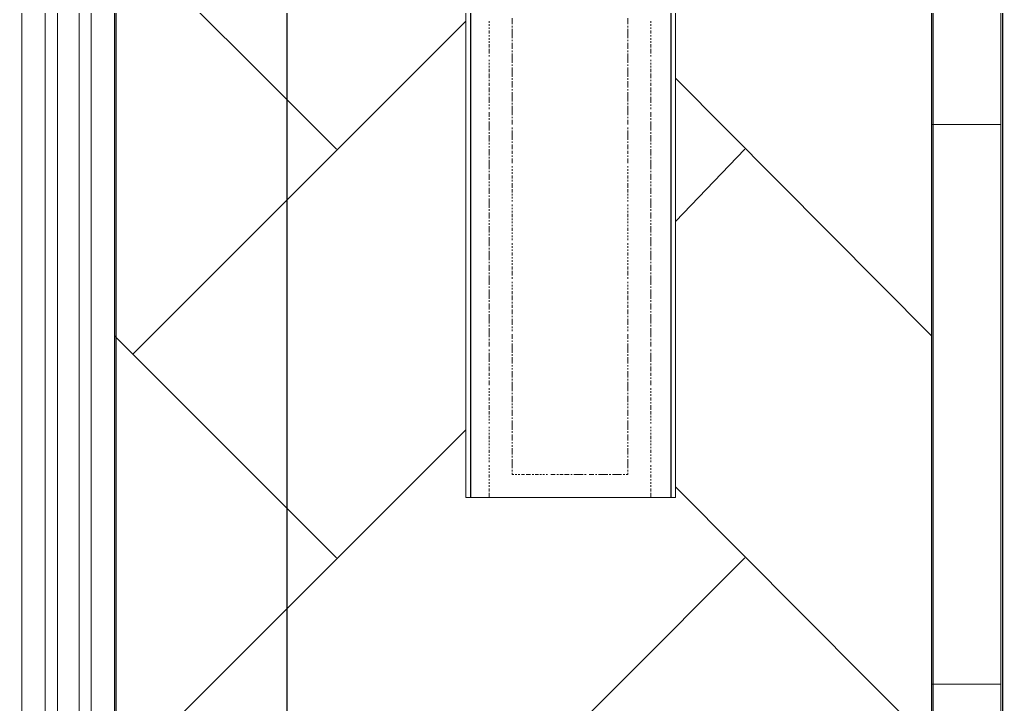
# Model space of a CAD drawing. Header units: millimetres. Extents: x 2928 to 3112, y 1220 to 1280.
# Drawn here: x 2983.33 to 2985.455, y 1259.167 to 1260.647 of the extents above; entities that cross this region are included whole.
import ezdxf

# ---------------------------------------------------------------- set-up
doc = ezdxf.new("R2010")
doc.units = ezdxf.units.MM

msp = doc.modelspace()

# ---------------------------------------------------------------- linework, layer by layer
at = {"color": 7, "linetype": 'Continuous', "lineweight": -2, "true_color": 0x000007}
for points in [[(2937.08126, 1265.3073), (2937.07792, 1267.474), (2938.98795, 1267.474), (2985.45528, 1267.474), (2985.45528, 1236.87356), (2938.98795, 1236.87356), (2937.08126, 1236.87356), (2937.08126, 1238.60692)], [(2937.23126, 1265.3073), (2937.23126, 1267.32399), (2938.98795, 1267.32399), (2985.30528, 1267.32399), (2985.30528, 1237.02356), (2938.98795, 1237.02356), (2937.22793, 1237.02356), (2937.22793, 1238.60692)]]:
    msp.add_lwpolyline(points, close=True, dxfattribs=at)
at = {"color": 252, "linetype": 'Continuous', "lineweight": 5, "true_color": 0x989898}
msp.add_lwpolyline([(2985.45195, 1267.474), (2985.45195, 1260.42056), (2985.30195, 1260.42056), (2985.30195, 1267.32399), (2979.40519, 1267.32399), (2979.40519, 1267.474)], close=True, dxfattribs=at)
at = {"color": 9, "linetype": 'Continuous', "lineweight": 5, "true_color": 0xbababa}
for points in [[(2938.98795, 1264.55062), (2983.53859, 1264.55062), (2983.53859, 1238.80025)], [(2983.33525, 1239.30359), (2983.33525, 1264.04728), (2983.33525, 1264.04728)], [(2983.38525, 1239.30359), (2983.38525, 1264.04728), (2983.38525, 1264.04728)], [(2983.41192, 1239.30359), (2983.41192, 1264.04728), (2983.41192, 1264.04728)], [(2983.45859, 1239.30359), (2983.45859, 1264.04728), (2983.45859, 1264.04728)], [(2983.48525, 1239.30359), (2983.48525, 1264.04728), (2983.48525, 1264.04728)], [(2983.53525, 1239.30359), (2983.53525, 1264.04728), (2983.53525, 1264.04728)], [(2984.01526, 1260.36723), (2983.53525, 1260.84723), (2983.53525, 1260.84723)], [(2983.57525, 1259.92389), (2984.29526, 1260.6439), (2984.29526, 1260.6439)], [(2985.30195, 1259.96389), (2984.7486, 1260.52056), (2984.7486, 1260.52056)], [(2984.7486, 1260.21056), (2984.89861, 1260.36723), (2984.89861, 1260.36723)], [(2984.01526, 1259.48388), (2983.53525, 1259.96389), (2983.53525, 1259.96389)], [(2983.57525, 1259.04054), (2984.29526, 1259.76055), (2984.29526, 1259.76055)], [(2985.30195, 1259.08054), (2984.7486, 1259.63722), (2984.7486, 1259.63722)], [(2983.57525, 1258.1572), (2984.89861, 1259.48388), (2984.89861, 1259.48388)]]:
    msp.add_lwpolyline(points, dxfattribs=at)
at = {"color": 7, "linetype": 'Continuous', "lineweight": -2, "true_color": 0x000007}
msp.add_lwpolyline([(2983.53859, 1264.04728), (2983.53859, 1239.30359), (2983.53859, 1239.30359)], dxfattribs=at)
at = {"color": 253, "linetype": 'Continuous', "lineweight": -2, "true_color": 0x9a9a9a}
for points in [[(2983.90859, 1239.40693), (2983.90859, 1263.94728), (2983.90859, 1263.94728)], [(2984.30526, 1261.62725), (2984.30526, 1259.61388), (2984.30526, 1259.61388)], [(2984.7386, 1261.62725), (2984.7386, 1259.61388), (2984.7386, 1259.61388)]]:
    msp.add_lwpolyline(points, dxfattribs=at)
at = {"color": 7, "linetype": 'Continuous', "lineweight": 9, "true_color": 0x000007}
msp.add_lwpolyline([(2984.7486, 1261.62725), (2984.7486, 1259.61388), (2984.29526, 1259.61388), (2984.29526, 1261.62725)], close=True, dxfattribs=at)
at = {"color": 252, "linetype": 'Continuous', "lineweight": 5, "true_color": 0x989898}
for points in [[(2984.34527, 1260.64056), (2984.34527, 1260.6439), (2984.34527, 1260.6439)], [(2984.34527, 1260.6339), (2984.34527, 1260.63723), (2984.34527, 1260.63723)], [(2984.39527, 1260.6439), (2984.39527, 1260.65056), (2984.39527, 1260.65056)], [(2984.39527, 1260.63723), (2984.39527, 1260.6439), (2984.39527, 1260.6439)], [(2984.39527, 1260.63056), (2984.39527, 1260.6339), (2984.39527, 1260.6339)], [(2984.64527, 1260.65056), (2984.64527, 1260.6439), (2984.64527, 1260.6439)], [(2984.64527, 1260.6439), (2984.64527, 1260.63723), (2984.64527, 1260.63723)], [(2984.64527, 1260.6339), (2984.64527, 1260.63056), (2984.64527, 1260.63056)], [(2984.69527, 1260.6439), (2984.69527, 1260.64056), (2984.69527, 1260.64056)], [(2984.69527, 1260.63723), (2984.69527, 1260.6339), (2984.69527, 1260.6339)], [(2984.34527, 1260.62723), (2984.34527, 1260.63056), (2984.34527, 1260.63056)], [(2984.34527, 1260.61723), (2984.34527, 1260.6239), (2984.34527, 1260.6239)], [(2984.34527, 1260.61056), (2984.34527, 1260.6139), (2984.34527, 1260.6139)], [(2984.39527, 1260.62056), (2984.39527, 1260.62723), (2984.39527, 1260.62723)], [(2984.39527, 1260.6139), (2984.39527, 1260.62056), (2984.39527, 1260.62056)], [(2984.39527, 1260.60723), (2984.39527, 1260.6139), (2984.39527, 1260.6139)], [(2984.64527, 1260.62723), (2984.64527, 1260.62056), (2984.64527, 1260.62056)], [(2984.64527, 1260.62056), (2984.64527, 1260.6139), (2984.64527, 1260.6139)], [(2984.64527, 1260.6139), (2984.64527, 1260.60723), (2984.64527, 1260.60723)], [(2984.69527, 1260.63056), (2984.69527, 1260.62723), (2984.69527, 1260.62723)], [(2984.69527, 1260.6239), (2984.69527, 1260.61723), (2984.69527, 1260.61723)], [(2984.69527, 1260.6139), (2984.69527, 1260.61056), (2984.69527, 1260.61056)], [(2984.34527, 1260.6039), (2984.34527, 1260.60723), (2984.34527, 1260.60723)], [(2984.34527, 1260.59723), (2984.34527, 1260.60056), (2984.34527, 1260.60056)], [(2984.34527, 1260.58723), (2984.34527, 1260.5939), (2984.34527, 1260.5939)], [(2984.39527, 1260.60056), (2984.39527, 1260.6039), (2984.39527, 1260.6039)], [(2984.39527, 1260.59056), (2984.39527, 1260.59723), (2984.39527, 1260.59723)], [(2984.39527, 1260.5839), (2984.39527, 1260.59056), (2984.39527, 1260.59056)], [(2984.64527, 1260.6039), (2984.64527, 1260.60056), (2984.64527, 1260.60056)], [(2984.64527, 1260.59723), (2984.64527, 1260.59056), (2984.64527, 1260.59056)], [(2984.64527, 1260.59056), (2984.64527, 1260.5839), (2984.64527, 1260.5839)], [(2984.69527, 1260.60723), (2984.69527, 1260.6039), (2984.69527, 1260.6039)], [(2984.69527, 1260.60056), (2984.69527, 1260.59723), (2984.69527, 1260.59723)], [(2984.69527, 1260.5939), (2984.69527, 1260.58723), (2984.69527, 1260.58723)], [(2984.34527, 1260.58056), (2984.34527, 1260.5839), (2984.34527, 1260.5839)], [(2984.34527, 1260.5739), (2984.34527, 1260.58056), (2984.34527, 1260.58056)], [(2984.34527, 1260.56723), (2984.34527, 1260.57056), (2984.34527, 1260.57056)], [(2984.39527, 1260.57723), (2984.39527, 1260.58056), (2984.39527, 1260.58056)], [(2984.39527, 1260.56723), (2984.39527, 1260.5739), (2984.39527, 1260.5739)], [(2984.64527, 1260.58056), (2984.64527, 1260.57723), (2984.64527, 1260.57723)], [(2984.64527, 1260.5739), (2984.64527, 1260.56723), (2984.64527, 1260.56723)], [(2984.69527, 1260.5839), (2984.69527, 1260.58056), (2984.69527, 1260.58056)], [(2984.69527, 1260.58056), (2984.69527, 1260.5739), (2984.69527, 1260.5739)], [(2984.69527, 1260.57056), (2984.69527, 1260.56723), (2984.69527, 1260.56723)], [(2984.34527, 1260.55723), (2984.34527, 1260.56056), (2984.34527, 1260.56056)], [(2984.34527, 1260.55056), (2984.34527, 1260.5539), (2984.34527, 1260.5539)], [(2984.34527, 1260.5439), (2984.34527, 1260.54723), (2984.34527, 1260.54723)], [(2984.39527, 1260.56056), (2984.39527, 1260.56723), (2984.39527, 1260.56723)], [(2984.39527, 1260.5539), (2984.39527, 1260.56056), (2984.39527, 1260.56056)], [(2984.39527, 1260.54723), (2984.39527, 1260.55056), (2984.39527, 1260.55056)], [(2984.64527, 1260.56723), (2984.64527, 1260.56056), (2984.64527, 1260.56056)], [(2984.64527, 1260.56056), (2984.64527, 1260.5539), (2984.64527, 1260.5539)], [(2984.64527, 1260.55056), (2984.64527, 1260.54723), (2984.64527, 1260.54723)], [(2984.69527, 1260.56056), (2984.69527, 1260.55723), (2984.69527, 1260.55723)], [(2984.69527, 1260.5539), (2984.69527, 1260.55056), (2984.69527, 1260.55056)], [(2984.69527, 1260.54723), (2984.69527, 1260.5439), (2984.69527, 1260.5439)], [(2984.34527, 1260.5339), (2984.34527, 1260.54056), (2984.34527, 1260.54056)], [(2984.34527, 1260.52723), (2984.34527, 1260.53056), (2984.34527, 1260.53056)], [(2984.34527, 1260.52056), (2984.34527, 1260.52723), (2984.34527, 1260.52723)], [(2984.39527, 1260.53723), (2984.39527, 1260.5439), (2984.39527, 1260.5439)], [(2984.39527, 1260.53056), (2984.39527, 1260.53723), (2984.39527, 1260.53723)], [(2984.39527, 1260.5239), (2984.39527, 1260.53056), (2984.39527, 1260.53056)], [(2984.64527, 1260.5439), (2984.64527, 1260.53723), (2984.64527, 1260.53723)], [(2984.64527, 1260.53723), (2984.64527, 1260.53056), (2984.64527, 1260.53056)], [(2984.64527, 1260.53056), (2984.64527, 1260.5239), (2984.64527, 1260.5239)], [(2984.69527, 1260.54056), (2984.69527, 1260.5339), (2984.69527, 1260.5339)], [(2984.69527, 1260.53056), (2984.69527, 1260.52723), (2984.69527, 1260.52723)], [(2984.69527, 1260.52723), (2984.69527, 1260.52056), (2984.69527, 1260.52056)], [(2984.34527, 1260.5139), (2984.34527, 1260.51723), (2984.34527, 1260.51723)], [(2984.34527, 1260.5039), (2984.34527, 1260.51056), (2984.34527, 1260.51056)], [(2984.39527, 1260.51723), (2984.39527, 1260.52056), (2984.39527, 1260.52056)], [(2984.39527, 1260.50723), (2984.39527, 1260.5139), (2984.39527, 1260.5139)], [(2984.39527, 1260.50056), (2984.39527, 1260.50723), (2984.39527, 1260.50723)], [(2984.64527, 1260.52056), (2984.64527, 1260.51723), (2984.64527, 1260.51723)], [(2984.64527, 1260.5139), (2984.64527, 1260.50723), (2984.64527, 1260.50723)], [(2984.64527, 1260.50723), (2984.64527, 1260.50056), (2984.64527, 1260.50056)], [(2984.69527, 1260.51723), (2984.69527, 1260.5139), (2984.69527, 1260.5139)], [(2984.69527, 1260.51056), (2984.69527, 1260.5039), (2984.69527, 1260.5039)], [(2984.34527, 1260.49723), (2984.34527, 1260.50056), (2984.34527, 1260.50056)], [(2984.34527, 1260.49056), (2984.34527, 1260.49723), (2984.34527, 1260.49723)], [(2984.34527, 1260.4839), (2984.34527, 1260.48723), (2984.34527, 1260.48723)], [(2984.39527, 1260.4939), (2984.39527, 1260.49723), (2984.39527, 1260.49723)], [(2984.39527, 1260.4839), (2984.39527, 1260.49056), (2984.39527, 1260.49056)], [(2984.39527, 1260.47723), (2984.39527, 1260.4839), (2984.39527, 1260.4839)], [(2984.64527, 1260.49723), (2984.64527, 1260.4939), (2984.64527, 1260.4939)], [(2984.64527, 1260.49056), (2984.64527, 1260.4839), (2984.64527, 1260.4839)], [(2984.64527, 1260.4839), (2984.64527, 1260.47723), (2984.64527, 1260.47723)], [(2984.69527, 1260.50056), (2984.69527, 1260.49723), (2984.69527, 1260.49723)], [(2984.69527, 1260.49723), (2984.69527, 1260.49056), (2984.69527, 1260.49056)], [(2984.69527, 1260.48723), (2984.69527, 1260.4839), (2984.69527, 1260.4839)], [(2984.34527, 1260.4739), (2984.34527, 1260.48056), (2984.34527, 1260.48056)], [(2984.34527, 1260.46723), (2984.34527, 1260.4739), (2984.34527, 1260.4739)], [(2984.34527, 1260.46056), (2984.34527, 1260.4639), (2984.34527, 1260.4639)], [(2984.39527, 1260.47056), (2984.39527, 1260.47723), (2984.39527, 1260.47723)], [(2984.39527, 1260.4639), (2984.39527, 1260.46723), (2984.39527, 1260.46723)], [(2984.64527, 1260.47723), (2984.64527, 1260.47056), (2984.64527, 1260.47056)], [(2984.64527, 1260.46723), (2984.64527, 1260.4639), (2984.64527, 1260.4639)], [(2984.69527, 1260.48056), (2984.69527, 1260.4739), (2984.69527, 1260.4739)], [(2984.69527, 1260.4739), (2984.69527, 1260.46723), (2984.69527, 1260.46723)], [(2984.69527, 1260.4639), (2984.69527, 1260.46056), (2984.69527, 1260.46056)], [(2984.34527, 1260.4539), (2984.34527, 1260.45723), (2984.34527, 1260.45723)], [(2984.34527, 1260.4439), (2984.34527, 1260.44723), (2984.34527, 1260.44723)], [(2984.34527, 1260.43723), (2984.34527, 1260.4439), (2984.34527, 1260.4439)], [(2984.39527, 1260.4539), (2984.39527, 1260.46056), (2984.39527, 1260.46056)], [(2984.39527, 1260.44723), (2984.39527, 1260.4539), (2984.39527, 1260.4539)], [(2984.39527, 1260.44056), (2984.39527, 1260.44723), (2984.39527, 1260.44723)], [(2984.64527, 1260.46056), (2984.64527, 1260.4539), (2984.64527, 1260.4539)], [(2984.64527, 1260.4539), (2984.64527, 1260.44723), (2984.64527, 1260.44723)], [(2984.64527, 1260.44723), (2984.64527, 1260.44056), (2984.64527, 1260.44056)], [(2984.69527, 1260.45723), (2984.69527, 1260.4539), (2984.69527, 1260.4539)], [(2984.69527, 1260.44723), (2984.69527, 1260.4439), (2984.69527, 1260.4439)], [(2984.69527, 1260.4439), (2984.69527, 1260.43723), (2984.69527, 1260.43723)], [(2984.34527, 1260.43056), (2984.34527, 1260.4339), (2984.34527, 1260.4339)], [(2984.34527, 1260.42056), (2984.34527, 1260.42723), (2984.34527, 1260.42723)], [(2984.34527, 1260.41389), (2984.34527, 1260.42056), (2984.34527, 1260.42056)], [(2984.39527, 1260.4339), (2984.39527, 1260.43723), (2984.39527, 1260.43723)], [(2984.39527, 1260.42389), (2984.39527, 1260.43056), (2984.39527, 1260.43056)], [(2984.39527, 1260.42056), (2984.39527, 1260.42389), (2984.39527, 1260.42389)], [(2984.64527, 1260.43723), (2984.64527, 1260.4339), (2984.64527, 1260.4339)], [(2984.64527, 1260.43056), (2984.64527, 1260.42389), (2984.64527, 1260.42389)], [(2984.64527, 1260.42389), (2984.64527, 1260.42056), (2984.64527, 1260.42056)], [(2984.69527, 1260.4339), (2984.69527, 1260.43056), (2984.69527, 1260.43056)], [(2984.69527, 1260.42723), (2984.69527, 1260.42056), (2984.69527, 1260.42056)], [(2984.69527, 1260.42056), (2984.69527, 1260.41389), (2984.69527, 1260.41389)], [(2985.30195, 1259.21054), (2985.30195, 1260.42056), (2985.30195, 1260.42056)], [(2985.45195, 1260.42056), (2985.45195, 1259.21054), (2985.45195, 1259.21054)], [(2984.34527, 1260.40723), (2984.34527, 1260.41389), (2984.34527, 1260.41389)], [(2984.34527, 1260.40056), (2984.34527, 1260.40389), (2984.34527, 1260.40389)], [(2984.39527, 1260.41056), (2984.39527, 1260.41389), (2984.39527, 1260.41389)], [(2984.39527, 1260.40056), (2984.39527, 1260.40723), (2984.39527, 1260.40723)], [(2984.39527, 1260.39389), (2984.39527, 1260.40056), (2984.39527, 1260.40056)], [(2984.64527, 1260.41389), (2984.64527, 1260.41056), (2984.64527, 1260.41056)], [(2984.64527, 1260.40723), (2984.64527, 1260.40056), (2984.64527, 1260.40056)], [(2984.64527, 1260.40056), (2984.64527, 1260.39389), (2984.64527, 1260.39389)], [(2984.69527, 1260.41389), (2984.69527, 1260.40723), (2984.69527, 1260.40723)], [(2984.69527, 1260.40389), (2984.69527, 1260.40056), (2984.69527, 1260.40056)], [(2984.34527, 1260.39056), (2984.34527, 1260.39723), (2984.34527, 1260.39723)], [(2984.34527, 1260.38389), (2984.34527, 1260.39056), (2984.34527, 1260.39056)], [(2984.34527, 1260.37723), (2984.34527, 1260.38056), (2984.34527, 1260.38056)], [(2984.39527, 1260.38723), (2984.39527, 1260.39389), (2984.39527, 1260.39389)], [(2984.39527, 1260.38056), (2984.39527, 1260.38389), (2984.39527, 1260.38389)], [(2984.39527, 1260.37056), (2984.39527, 1260.37723), (2984.39527, 1260.37723)], [(2984.64527, 1260.39389), (2984.64527, 1260.38723), (2984.64527, 1260.38723)], [(2984.64527, 1260.38389), (2984.64527, 1260.38056), (2984.64527, 1260.38056)], [(2984.64527, 1260.37723), (2984.64527, 1260.37056), (2984.64527, 1260.37056)], [(2984.69527, 1260.39723), (2984.69527, 1260.39056), (2984.69527, 1260.39056)], [(2984.69527, 1260.39056), (2984.69527, 1260.38389), (2984.69527, 1260.38389)], [(2984.69527, 1260.38056), (2984.69527, 1260.37723), (2984.69527, 1260.37723)], [(2984.34527, 1260.37056), (2984.34527, 1260.37389), (2984.34527, 1260.37389)], [(2984.34527, 1260.36056), (2984.34527, 1260.36723), (2984.34527, 1260.36723)], [(2984.34527, 1260.35389), (2984.34527, 1260.36056), (2984.34527, 1260.36056)], [(2984.39527, 1260.36723), (2984.39527, 1260.37056), (2984.39527, 1260.37056)], [(2984.39527, 1260.35723), (2984.39527, 1260.36389), (2984.39527, 1260.36389)], [(2984.64527, 1260.37056), (2984.64527, 1260.36723), (2984.64527, 1260.36723)], [(2984.64527, 1260.36389), (2984.64527, 1260.35723), (2984.64527, 1260.35723)], [(2984.69527, 1260.37389), (2984.69527, 1260.37056), (2984.69527, 1260.37056)], [(2984.69527, 1260.36723), (2984.69527, 1260.36056), (2984.69527, 1260.36056)], [(2984.69527, 1260.36056), (2984.69527, 1260.35389), (2984.69527, 1260.35389)], [(2984.34527, 1260.34723), (2984.34527, 1260.35056), (2984.34527, 1260.35056)], [(2984.34527, 1260.33723), (2984.34527, 1260.34389), (2984.34527, 1260.34389)], [(2984.34527, 1260.33056), (2984.34527, 1260.33723), (2984.34527, 1260.33723)], [(2984.39527, 1260.35056), (2984.39527, 1260.35389), (2984.39527, 1260.35389)], [(2984.39527, 1260.34056), (2984.39527, 1260.34723), (2984.39527, 1260.34723)], [(2984.39527, 1260.33723), (2984.39527, 1260.34056), (2984.39527, 1260.34056)], [(2984.64527, 1260.35389), (2984.64527, 1260.35056), (2984.64527, 1260.35056)], [(2984.64527, 1260.34723), (2984.64527, 1260.34056), (2984.64527, 1260.34056)], [(2984.64527, 1260.34056), (2984.64527, 1260.33723), (2984.64527, 1260.33723)], [(2984.69527, 1260.35056), (2984.69527, 1260.34723), (2984.69527, 1260.34723)], [(2984.69527, 1260.34389), (2984.69527, 1260.33723), (2984.69527, 1260.33723)], [(2984.69527, 1260.33723), (2984.69527, 1260.33056), (2984.69527, 1260.33056)], [(2984.34527, 1260.32389), (2984.34527, 1260.33056), (2984.34527, 1260.33056)], [(2984.34527, 1260.31723), (2984.34527, 1260.32056), (2984.34527, 1260.32056)], [(2984.34527, 1260.30723), (2984.34527, 1260.31389), (2984.34527, 1260.31389)], [(2984.39527, 1260.32723), (2984.39527, 1260.33056), (2984.39527, 1260.33056)], [(2984.39527, 1260.32056), (2984.39527, 1260.32389), (2984.39527, 1260.32389)], [(2984.39527, 1260.31389), (2984.39527, 1260.31723), (2984.39527, 1260.31723)], [(2984.64527, 1260.33056), (2984.64527, 1260.32723), (2984.64527, 1260.32723)], [(2984.64527, 1260.32389), (2984.64527, 1260.32056), (2984.64527, 1260.32056)], [(2984.64527, 1260.31723), (2984.64527, 1260.31389), (2984.64527, 1260.31389)], [(2984.69527, 1260.33056), (2984.69527, 1260.32389), (2984.69527, 1260.32389)], [(2984.69527, 1260.32056), (2984.69527, 1260.31723), (2984.69527, 1260.31723)], [(2984.69527, 1260.31389), (2984.69527, 1260.30723), (2984.69527, 1260.30723)], [(2984.34527, 1260.30056), (2984.34527, 1260.30723), (2984.34527, 1260.30723)], [(2984.34527, 1260.29389), (2984.34527, 1260.29723), (2984.34527, 1260.29723)], [(2984.39527, 1260.30389), (2984.39527, 1260.31056), (2984.39527, 1260.31056)], [(2984.39527, 1260.29723), (2984.39527, 1260.30056), (2984.39527, 1260.30056)], [(2984.39527, 1260.28723), (2984.39527, 1260.29389), (2984.39527, 1260.29389)], [(2984.64527, 1260.31056), (2984.64527, 1260.30389), (2984.64527, 1260.30389)], [(2984.64527, 1260.30056), (2984.64527, 1260.29723), (2984.64527, 1260.29723)], [(2984.64527, 1260.29389), (2984.64527, 1260.28723), (2984.64527, 1260.28723)], [(2984.69527, 1260.30723), (2984.69527, 1260.30056), (2984.69527, 1260.30056)], [(2984.69527, 1260.29723), (2984.69527, 1260.29389), (2984.69527, 1260.29389)], [(2984.34527, 1260.28723), (2984.34527, 1260.29056), (2984.34527, 1260.29056)], [(2984.34527, 1260.27723), (2984.34527, 1260.28389), (2984.34527, 1260.28389)], [(2984.34527, 1260.27056), (2984.34527, 1260.27723), (2984.34527, 1260.27723)], [(2984.39527, 1260.28389), (2984.39527, 1260.28723), (2984.39527, 1260.28723)], [(2984.39527, 1260.27389), (2984.39527, 1260.28056), (2984.39527, 1260.28056)], [(2984.39527, 1260.26723), (2984.39527, 1260.27056), (2984.39527, 1260.27056)], [(2984.64527, 1260.28723), (2984.64527, 1260.28389), (2984.64527, 1260.28389)], [(2984.64527, 1260.28056), (2984.64527, 1260.27389), (2984.64527, 1260.27389)], [(2984.64527, 1260.27056), (2984.64527, 1260.26723), (2984.64527, 1260.26723)], [(2984.69527, 1260.29056), (2984.69527, 1260.28723), (2984.69527, 1260.28723)], [(2984.69527, 1260.28389), (2984.69527, 1260.27723), (2984.69527, 1260.27723)], [(2984.69527, 1260.27723), (2984.69527, 1260.27056), (2984.69527, 1260.27056)], [(2984.34527, 1260.26389), (2984.34527, 1260.26723), (2984.34527, 1260.26723)], [(2984.34527, 1260.25389), (2984.34527, 1260.26056), (2984.34527, 1260.26056)], [(2984.34527, 1260.24723), (2984.34527, 1260.25389), (2984.34527, 1260.25389)], [(2984.39527, 1260.26056), (2984.39527, 1260.26389), (2984.39527, 1260.26389)], [(2984.39527, 1260.25389), (2984.39527, 1260.25723), (2984.39527, 1260.25723)], [(2984.64527, 1260.26389), (2984.64527, 1260.26056), (2984.64527, 1260.26056)], [(2984.64527, 1260.25723), (2984.64527, 1260.25389), (2984.64527, 1260.25389)], [(2984.69527, 1260.26723), (2984.69527, 1260.26389), (2984.69527, 1260.26389)], [(2984.69527, 1260.26056), (2984.69527, 1260.25389), (2984.69527, 1260.25389)], [(2984.69527, 1260.25389), (2984.69527, 1260.24723), (2984.69527, 1260.24723)], [(2984.34527, 1260.24056), (2984.34527, 1260.24723), (2984.34527, 1260.24723)], [(2984.34527, 1260.23389), (2984.34527, 1260.23723), (2984.34527, 1260.23723)], [(2984.34527, 1260.22389), (2984.34527, 1260.23056), (2984.34527, 1260.23056)], [(2984.39527, 1260.24389), (2984.39527, 1260.24723), (2984.39527, 1260.24723)], [(2984.39527, 1260.23723), (2984.39527, 1260.24056), (2984.39527, 1260.24056)], [(2984.39527, 1260.23056), (2984.39527, 1260.23389), (2984.39527, 1260.23389)], [(2984.64527, 1260.24723), (2984.64527, 1260.24389), (2984.64527, 1260.24389)], [(2984.64527, 1260.24056), (2984.64527, 1260.23723), (2984.64527, 1260.23723)], [(2984.64527, 1260.23389), (2984.64527, 1260.23056), (2984.64527, 1260.23056)], [(2984.69527, 1260.24723), (2984.69527, 1260.24056), (2984.69527, 1260.24056)], [(2984.69527, 1260.23723), (2984.69527, 1260.23389), (2984.69527, 1260.23389)], [(2984.69527, 1260.23056), (2984.69527, 1260.22389), (2984.69527, 1260.22389)], [(2984.34527, 1260.21723), (2984.34527, 1260.22389), (2984.34527, 1260.22389)], [(2984.34527, 1260.21056), (2984.34527, 1260.21389), (2984.34527, 1260.21389)], [(2984.34527, 1260.20389), (2984.34527, 1260.20723), (2984.34527, 1260.20723)], [(2984.39527, 1260.22056), (2984.39527, 1260.22723), (2984.39527, 1260.22723)], [(2984.39527, 1260.21389), (2984.39527, 1260.21723), (2984.39527, 1260.21723)], [(2984.39527, 1260.20723), (2984.39527, 1260.21056), (2984.39527, 1260.21056)], [(2984.64527, 1260.22723), (2984.64527, 1260.22056), (2984.64527, 1260.22056)], [(2984.64527, 1260.21723), (2984.64527, 1260.21389), (2984.64527, 1260.21389)], [(2984.64527, 1260.21056), (2984.64527, 1260.20723), (2984.64527, 1260.20723)], [(2984.69527, 1260.22389), (2984.69527, 1260.21723), (2984.69527, 1260.21723)], [(2984.69527, 1260.21389), (2984.69527, 1260.21056), (2984.69527, 1260.21056)], [(2984.69527, 1260.20723), (2984.69527, 1260.20389), (2984.69527, 1260.20389)], [(2984.34527, 1260.19389), (2984.34527, 1260.20056), (2984.34527, 1260.20056)], [(2984.34527, 1260.18722), (2984.34527, 1260.19389), (2984.34527, 1260.19389)], [(2984.39527, 1260.20056), (2984.39527, 1260.20389), (2984.39527, 1260.20389)], [(2984.39527, 1260.19056), (2984.39527, 1260.19723), (2984.39527, 1260.19723)], [(2984.39527, 1260.18389), (2984.39527, 1260.18722), (2984.39527, 1260.18722)], [(2984.64527, 1260.20389), (2984.64527, 1260.20056), (2984.64527, 1260.20056)], [(2984.64527, 1260.19723), (2984.64527, 1260.19056), (2984.64527, 1260.19056)], [(2984.64527, 1260.18722), (2984.64527, 1260.18389), (2984.64527, 1260.18389)], [(2984.69527, 1260.20056), (2984.69527, 1260.19389), (2984.69527, 1260.19389)], [(2984.69527, 1260.19389), (2984.69527, 1260.18722), (2984.69527, 1260.18722)], [(2984.34527, 1260.18056), (2984.34527, 1260.18389), (2984.34527, 1260.18389)], [(2984.34527, 1260.17056), (2984.34527, 1260.17722), (2984.34527, 1260.17722)], [(2984.34527, 1260.16389), (2984.34527, 1260.17056), (2984.34527, 1260.17056)], [(2984.39527, 1260.17722), (2984.39527, 1260.18056), (2984.39527, 1260.18056)], [(2984.39527, 1260.17056), (2984.39527, 1260.17389), (2984.39527, 1260.17389)], [(2984.64527, 1260.18056), (2984.64527, 1260.17722), (2984.64527, 1260.17722)], [(2984.64527, 1260.17389), (2984.64527, 1260.17056), (2984.64527, 1260.17056)], [(2984.69527, 1260.18389), (2984.69527, 1260.18056), (2984.69527, 1260.18056)], [(2984.69527, 1260.17722), (2984.69527, 1260.17056), (2984.69527, 1260.17056)], [(2984.69527, 1260.17056), (2984.69527, 1260.16389), (2984.69527, 1260.16389)], [(2984.34527, 1260.15722), (2984.34527, 1260.16389), (2984.34527, 1260.16389)], [(2984.34527, 1260.15056), (2984.34527, 1260.15389), (2984.34527, 1260.15389)], [(2984.34527, 1260.14056), (2984.34527, 1260.14722), (2984.34527, 1260.14722)], [(2984.39527, 1260.16056), (2984.39527, 1260.16389), (2984.39527, 1260.16389)], [(2984.39527, 1260.15389), (2984.39527, 1260.15722), (2984.39527, 1260.15722)], [(2984.39527, 1260.14722), (2984.39527, 1260.15056), (2984.39527, 1260.15056)], [(2984.39527, 1260.13722), (2984.39527, 1260.14389), (2984.39527, 1260.14389)], [(2984.64527, 1260.16389), (2984.64527, 1260.16056), (2984.64527, 1260.16056)], [(2984.64527, 1260.15722), (2984.64527, 1260.15389), (2984.64527, 1260.15389)], [(2984.64527, 1260.15056), (2984.64527, 1260.14722), (2984.64527, 1260.14722)], [(2984.64527, 1260.14389), (2984.64527, 1260.13722), (2984.64527, 1260.13722)], [(2984.69527, 1260.16389), (2984.69527, 1260.15722), (2984.69527, 1260.15722)], [(2984.69527, 1260.15389), (2984.69527, 1260.15056), (2984.69527, 1260.15056)], [(2984.69527, 1260.14722), (2984.69527, 1260.14056), (2984.69527, 1260.14056)], [(2984.34527, 1260.13389), (2984.34527, 1260.14056), (2984.34527, 1260.14056)], [(2984.34527, 1260.12722), (2984.34527, 1260.13389), (2984.34527, 1260.13389)], [(2984.34527, 1260.12056), (2984.34527, 1260.12389), (2984.34527, 1260.12389)], [(2984.39527, 1260.13056), (2984.39527, 1260.13389), (2984.39527, 1260.13389)], [(2984.39527, 1260.12389), (2984.39527, 1260.12722), (2984.39527, 1260.12722)], [(2984.64527, 1260.13389), (2984.64527, 1260.13056), (2984.64527, 1260.13056)], [(2984.64527, 1260.12722), (2984.64527, 1260.12389), (2984.64527, 1260.12389)], [(2984.69527, 1260.14056), (2984.69527, 1260.13389), (2984.69527, 1260.13389)], [(2984.69527, 1260.13389), (2984.69527, 1260.12722), (2984.69527, 1260.12722)], [(2984.69527, 1260.12389), (2984.69527, 1260.12056), (2984.69527, 1260.12056)], [(2984.34527, 1260.11056), (2984.34527, 1260.11722), (2984.34527, 1260.11722)], [(2984.34527, 1260.10389), (2984.34527, 1260.11056), (2984.34527, 1260.11056)], [(2984.34527, 1260.09722), (2984.34527, 1260.10056), (2984.34527, 1260.10056)], [(2984.39527, 1260.11722), (2984.39527, 1260.12056), (2984.39527, 1260.12056)], [(2984.39527, 1260.10722), (2984.39527, 1260.11389), (2984.39527, 1260.11389)], [(2984.39527, 1260.10056), (2984.39527, 1260.10389), (2984.39527, 1260.10389)], [(2984.39527, 1260.09389), (2984.39527, 1260.10056), (2984.39527, 1260.10056)], [(2984.64527, 1260.12056), (2984.64527, 1260.11722), (2984.64527, 1260.11722)], [(2984.64527, 1260.11389), (2984.64527, 1260.10722), (2984.64527, 1260.10722)], [(2984.64527, 1260.10389), (2984.64527, 1260.10056), (2984.64527, 1260.10056)], [(2984.64527, 1260.10056), (2984.64527, 1260.09389), (2984.64527, 1260.09389)], [(2984.69527, 1260.11722), (2984.69527, 1260.11056), (2984.69527, 1260.11056)], [(2984.69527, 1260.11056), (2984.69527, 1260.10389), (2984.69527, 1260.10389)], [(2984.69527, 1260.10056), (2984.69527, 1260.09722), (2984.69527, 1260.09722)], [(2984.34527, 1260.08722), (2984.34527, 1260.09389), (2984.34527, 1260.09389)], [(2984.34527, 1260.08056), (2984.34527, 1260.08722), (2984.34527, 1260.08722)], [(2984.34527, 1260.07389), (2984.34527, 1260.08056), (2984.34527, 1260.08056)], [(2984.39527, 1260.08722), (2984.39527, 1260.09056), (2984.39527, 1260.09056)], [(2984.39527, 1260.07722), (2984.39527, 1260.08056), (2984.39527, 1260.08056)], [(2984.64527, 1260.09056), (2984.64527, 1260.08722), (2984.64527, 1260.08722)], [(2984.64527, 1260.08056), (2984.64527, 1260.07722), (2984.64527, 1260.07722)], [(2984.69527, 1260.09389), (2984.69527, 1260.08722), (2984.69527, 1260.08722)], [(2984.69527, 1260.08722), (2984.69527, 1260.08056), (2984.69527, 1260.08056)], [(2984.69527, 1260.08056), (2984.69527, 1260.07389), (2984.69527, 1260.07389)], [(2984.34527, 1260.06722), (2984.34527, 1260.07056), (2984.34527, 1260.07056)], [(2984.34527, 1260.05722), (2984.34527, 1260.06389), (2984.34527, 1260.06389)], [(2984.39527, 1260.07056), (2984.39527, 1260.07389), (2984.39527, 1260.07389)], [(2984.39527, 1260.06389), (2984.39527, 1260.06722), (2984.39527, 1260.06722)], [(2984.39527, 1260.05389), (2984.39527, 1260.06056), (2984.39527, 1260.06056)], [(2984.64527, 1260.07389), (2984.64527, 1260.07056), (2984.64527, 1260.07056)], [(2984.64527, 1260.06722), (2984.64527, 1260.06389), (2984.64527, 1260.06389)], [(2984.64527, 1260.06056), (2984.64527, 1260.05389), (2984.64527, 1260.05389)], [(2984.69527, 1260.07056), (2984.69527, 1260.06722), (2984.69527, 1260.06722)], [(2984.69527, 1260.06389), (2984.69527, 1260.05722), (2984.69527, 1260.05722)], [(2984.34527, 1260.05056), (2984.34527, 1260.05722), (2984.34527, 1260.05722)], [(2984.34527, 1260.04389), (2984.34527, 1260.05056), (2984.34527, 1260.05056)], [(2984.34527, 1260.03722), (2984.34527, 1260.04056), (2984.34527, 1260.04056)], [(2984.39527, 1260.04722), (2984.39527, 1260.05056), (2984.39527, 1260.05056)], [(2984.39527, 1260.04056), (2984.39527, 1260.04722), (2984.39527, 1260.04722)], [(2984.39527, 1260.03389), (2984.39527, 1260.03722), (2984.39527, 1260.03722)], [(2984.64527, 1260.05056), (2984.64527, 1260.04722), (2984.64527, 1260.04722)], [(2984.64527, 1260.04722), (2984.64527, 1260.04056), (2984.64527, 1260.04056)], [(2984.64527, 1260.03722), (2984.64527, 1260.03389), (2984.64527, 1260.03389)], [(2984.69527, 1260.05722), (2984.69527, 1260.05056), (2984.69527, 1260.05056)], [(2984.69527, 1260.05056), (2984.69527, 1260.04389), (2984.69527, 1260.04389)], [(2984.69527, 1260.04056), (2984.69527, 1260.03722), (2984.69527, 1260.03722)], [(2984.34527, 1260.02722), (2984.34527, 1260.03389), (2984.34527, 1260.03389)], [(2984.34527, 1260.02056), (2984.34527, 1260.02722), (2984.34527, 1260.02722)], [(2984.34527, 1260.01389), (2984.34527, 1260.01722), (2984.34527, 1260.01722)], [(2984.39527, 1260.02389), (2984.39527, 1260.03056), (2984.39527, 1260.03056)], [(2984.39527, 1260.01722), (2984.39527, 1260.02056), (2984.39527, 1260.02056)], [(2984.39527, 1260.01056), (2984.39527, 1260.01722), (2984.39527, 1260.01722)], [(2984.64527, 1260.03056), (2984.64527, 1260.02389), (2984.64527, 1260.02389)], [(2984.64527, 1260.02056), (2984.64527, 1260.01722), (2984.64527, 1260.01722)], [(2984.64527, 1260.01722), (2984.64527, 1260.01056), (2984.64527, 1260.01056)], [(2984.69527, 1260.03389), (2984.69527, 1260.02722), (2984.69527, 1260.02722)], [(2984.69527, 1260.02722), (2984.69527, 1260.02056), (2984.69527, 1260.02056)], [(2984.69527, 1260.01722), (2984.69527, 1260.01389), (2984.69527, 1260.01389)], [(2984.34527, 1260.00389), (2984.34527, 1260.01056), (2984.34527, 1260.01056)], [(2984.34527, 1259.99722), (2984.34527, 1260.00389), (2984.34527, 1260.00389)], [(2984.34527, 1259.99056), (2984.34527, 1259.99722), (2984.34527, 1259.99722)], [(2984.39527, 1260.00389), (2984.39527, 1260.00722), (2984.39527, 1260.00722)], [(2984.39527, 1259.99389), (2984.39527, 1260.00056), (2984.39527, 1260.00056)], [(2984.64527, 1260.00722), (2984.64527, 1260.00389), (2984.64527, 1260.00389)], [(2984.64527, 1260.00056), (2984.64527, 1259.99389), (2984.64527, 1259.99389)], [(2984.69527, 1260.01056), (2984.69527, 1260.00389), (2984.69527, 1260.00389)], [(2984.69527, 1260.00389), (2984.69527, 1259.99722), (2984.69527, 1259.99722)], [(2984.69527, 1259.99722), (2984.69527, 1259.99056), (2984.69527, 1259.99056)], [(2984.34527, 1259.98389), (2984.34527, 1259.98722), (2984.34527, 1259.98722)], [(2984.34527, 1259.97389), (2984.34527, 1259.98056), (2984.34527, 1259.98056)], [(2984.34527, 1259.96722), (2984.34527, 1259.97389), (2984.34527, 1259.97389)], [(2984.39527, 1259.98722), (2984.39527, 1259.99389), (2984.39527, 1259.99389)], [(2984.39527, 1259.98056), (2984.39527, 1259.98389), (2984.39527, 1259.98389)], [(2984.39527, 1259.97389), (2984.39527, 1259.97722), (2984.39527, 1259.97722)], [(2984.64527, 1259.99389), (2984.64527, 1259.98722), (2984.64527, 1259.98722)], [(2984.64527, 1259.98389), (2984.64527, 1259.98056), (2984.64527, 1259.98056)], [(2984.64527, 1259.97722), (2984.64527, 1259.97389), (2984.64527, 1259.97389)], [(2984.69527, 1259.98722), (2984.69527, 1259.98389), (2984.69527, 1259.98389)], [(2984.69527, 1259.98056), (2984.69527, 1259.97389), (2984.69527, 1259.97389)], [(2984.69527, 1259.97389), (2984.69527, 1259.96722), (2984.69527, 1259.96722)], [(2984.34527, 1259.96055), (2984.34527, 1259.96722), (2984.34527, 1259.96722)], [(2984.34527, 1259.95389), (2984.34527, 1259.95722), (2984.34527, 1259.95722)], [(2984.39527, 1259.96389), (2984.39527, 1259.96722), (2984.39527, 1259.96722)], [(2984.39527, 1259.95722), (2984.39527, 1259.96389), (2984.39527, 1259.96389)], [(2984.39527, 1259.95055), (2984.39527, 1259.95389), (2984.39527, 1259.95389)], [(2984.64527, 1259.96722), (2984.64527, 1259.96389), (2984.64527, 1259.96389)], [(2984.64527, 1259.96389), (2984.64527, 1259.95722), (2984.64527, 1259.95722)], [(2984.64527, 1259.95389), (2984.64527, 1259.95055), (2984.64527, 1259.95055)], [(2984.69527, 1259.96722), (2984.69527, 1259.96055), (2984.69527, 1259.96055)], [(2984.69527, 1259.95722), (2984.69527, 1259.95389), (2984.69527, 1259.95389)], [(2984.34527, 1259.94389), (2984.34527, 1259.95055), (2984.34527, 1259.95055)], [(2984.34527, 1259.94055), (2984.34527, 1259.94389), (2984.34527, 1259.94389)], [(2984.34527, 1259.93055), (2984.34527, 1259.93389), (2984.34527, 1259.93389)], [(2984.39527, 1259.94055), (2984.39527, 1259.94722), (2984.39527, 1259.94722)], [(2984.39527, 1259.93389), (2984.39527, 1259.94055), (2984.39527, 1259.94055)], [(2984.39527, 1259.92722), (2984.39527, 1259.93389), (2984.39527, 1259.93389)], [(2984.64527, 1259.94722), (2984.64527, 1259.94055), (2984.64527, 1259.94055)], [(2984.64527, 1259.94055), (2984.64527, 1259.93389), (2984.64527, 1259.93389)], [(2984.64527, 1259.93389), (2984.64527, 1259.92722), (2984.64527, 1259.92722)], [(2984.69527, 1259.95055), (2984.69527, 1259.94389), (2984.69527, 1259.94389)], [(2984.69527, 1259.94389), (2984.69527, 1259.94055), (2984.69527, 1259.94055)], [(2984.69527, 1259.93389), (2984.69527, 1259.93055), (2984.69527, 1259.93055)], [(2984.34527, 1259.92055), (2984.34527, 1259.92722), (2984.34527, 1259.92722)], [(2984.34527, 1259.91389), (2984.34527, 1259.92055), (2984.34527, 1259.92055)], [(2984.34527, 1259.90722), (2984.34527, 1259.91389), (2984.34527, 1259.91389)], [(2984.39527, 1259.92055), (2984.39527, 1259.92389), (2984.39527, 1259.92389)], [(2984.39527, 1259.91055), (2984.39527, 1259.91722), (2984.39527, 1259.91722)], [(2984.39527, 1259.90389), (2984.39527, 1259.91055), (2984.39527, 1259.91055)], [(2984.64527, 1259.92389), (2984.64527, 1259.92055), (2984.64527, 1259.92055)], [(2984.64527, 1259.91722), (2984.64527, 1259.91055), (2984.64527, 1259.91055)], [(2984.64527, 1259.91055), (2984.64527, 1259.90389), (2984.64527, 1259.90389)], [(2984.69527, 1259.92722), (2984.69527, 1259.92055), (2984.69527, 1259.92055)], [(2984.69527, 1259.92055), (2984.69527, 1259.91389), (2984.69527, 1259.91389)], [(2984.69527, 1259.91389), (2984.69527, 1259.90722), (2984.69527, 1259.90722)], [(2984.34527, 1259.90055), (2984.34527, 1259.90389), (2984.34527, 1259.90389)], [(2984.34527, 1259.89055), (2984.34527, 1259.89722), (2984.34527, 1259.89722)], [(2984.34527, 1259.88722), (2984.34527, 1259.89055), (2984.34527, 1259.89055)], [(2984.39527, 1259.89722), (2984.39527, 1259.90055), (2984.39527, 1259.90055)], [(2984.39527, 1259.89055), (2984.39527, 1259.89389), (2984.39527, 1259.89389)], [(2984.64527, 1259.90055), (2984.64527, 1259.89722), (2984.64527, 1259.89722)], [(2984.64527, 1259.89389), (2984.64527, 1259.89055), (2984.64527, 1259.89055)], [(2984.69527, 1259.90389), (2984.69527, 1259.90055), (2984.69527, 1259.90055)], [(2984.69527, 1259.89722), (2984.69527, 1259.89055), (2984.69527, 1259.89055)], [(2984.69527, 1259.89055), (2984.69527, 1259.88722), (2984.69527, 1259.88722)], [(2984.34527, 1259.87722), (2984.34527, 1259.88389), (2984.34527, 1259.88389)], [(2984.34527, 1259.87055), (2984.34527, 1259.87389), (2984.34527, 1259.87389)], [(2984.34527, 1259.86055), (2984.34527, 1259.86722), (2984.34527, 1259.86722)], [(2984.39527, 1259.88055), (2984.39527, 1259.88722), (2984.39527, 1259.88722)], [(2984.39527, 1259.87389), (2984.39527, 1259.88055), (2984.39527, 1259.88055)], [(2984.39527, 1259.86722), (2984.39527, 1259.87055), (2984.39527, 1259.87055)], [(2984.64527, 1259.88722), (2984.64527, 1259.88055), (2984.64527, 1259.88055)], [(2984.64527, 1259.88055), (2984.64527, 1259.87389), (2984.64527, 1259.87389)], [(2984.64527, 1259.87055), (2984.64527, 1259.86722), (2984.64527, 1259.86722)], [(2984.69527, 1259.88389), (2984.69527, 1259.87722), (2984.69527, 1259.87722)], [(2984.69527, 1259.87389), (2984.69527, 1259.87055), (2984.69527, 1259.87055)], [(2984.69527, 1259.86722), (2984.69527, 1259.86055), (2984.69527, 1259.86055)], [(2984.34527, 1259.85722), (2984.34527, 1259.86055), (2984.34527, 1259.86055)], [(2984.34527, 1259.84722), (2984.34527, 1259.85055), (2984.34527, 1259.85055)], [(2984.39527, 1259.85722), (2984.39527, 1259.86389), (2984.39527, 1259.86389)], [(2984.39527, 1259.85055), (2984.39527, 1259.85722), (2984.39527, 1259.85722)], [(2984.39527, 1259.84389), (2984.39527, 1259.85055), (2984.39527, 1259.85055)], [(2984.64527, 1259.86389), (2984.64527, 1259.85722), (2984.64527, 1259.85722)], [(2984.64527, 1259.85722), (2984.64527, 1259.85055), (2984.64527, 1259.85055)], [(2984.64527, 1259.85055), (2984.64527, 1259.84389), (2984.64527, 1259.84389)], [(2984.69527, 1259.86055), (2984.69527, 1259.85722), (2984.69527, 1259.85722)], [(2984.69527, 1259.85055), (2984.69527, 1259.84722), (2984.69527, 1259.84722)], [(2984.34527, 1259.84055), (2984.34527, 1259.84389), (2984.34527, 1259.84389)], [(2984.34527, 1259.83389), (2984.34527, 1259.83722), (2984.34527, 1259.83722)], [(2984.34527, 1259.82389), (2984.34527, 1259.83055), (2984.34527, 1259.83055)], [(2984.39527, 1259.83722), (2984.39527, 1259.84055), (2984.39527, 1259.84055)], [(2984.39527, 1259.82722), (2984.39527, 1259.83389), (2984.39527, 1259.83389)], [(2984.39527, 1259.82055), (2984.39527, 1259.82722), (2984.39527, 1259.82722)], [(2984.64527, 1259.84055), (2984.64527, 1259.83722), (2984.64527, 1259.83722)], [(2984.64527, 1259.83389), (2984.64527, 1259.82722), (2984.64527, 1259.82722)], [(2984.64527, 1259.82722), (2984.64527, 1259.82055), (2984.64527, 1259.82055)], [(2984.69527, 1259.84389), (2984.69527, 1259.84055), (2984.69527, 1259.84055)], [(2984.69527, 1259.83722), (2984.69527, 1259.83389), (2984.69527, 1259.83389)], [(2984.69527, 1259.83055), (2984.69527, 1259.82389), (2984.69527, 1259.82389)], [(2984.34527, 1259.81722), (2984.34527, 1259.82055), (2984.34527, 1259.82055)], [(2984.34527, 1259.80722), (2984.34527, 1259.81389), (2984.34527, 1259.81389)], [(2984.34527, 1259.80389), (2984.34527, 1259.80722), (2984.34527, 1259.80722)], [(2984.39527, 1259.81389), (2984.39527, 1259.81722), (2984.39527, 1259.81722)], [(2984.39527, 1259.80722), (2984.39527, 1259.81055), (2984.39527, 1259.81055)], [(2984.39527, 1259.79722), (2984.39527, 1259.80389), (2984.39527, 1259.80389)], [(2984.64527, 1259.81722), (2984.64527, 1259.81389), (2984.64527, 1259.81389)], [(2984.64527, 1259.81055), (2984.64527, 1259.80722), (2984.64527, 1259.80722)], [(2984.64527, 1259.80389), (2984.64527, 1259.79722), (2984.64527, 1259.79722)], [(2984.69527, 1259.82055), (2984.69527, 1259.81722), (2984.69527, 1259.81722)], [(2984.69527, 1259.81389), (2984.69527, 1259.80722), (2984.69527, 1259.80722)], [(2984.69527, 1259.80722), (2984.69527, 1259.80389), (2984.69527, 1259.80389)], [(2984.34527, 1259.79389), (2984.34527, 1259.80055), (2984.34527, 1259.80055)], [(2984.34527, 1259.78722), (2984.34527, 1259.79055), (2984.34527, 1259.79055)], [(2984.34527, 1259.78055), (2984.34527, 1259.78389), (2984.34527, 1259.78389)], [(2984.39527, 1259.79055), (2984.39527, 1259.79722), (2984.39527, 1259.79722)], [(2984.39527, 1259.78389), (2984.39527, 1259.78722), (2984.39527, 1259.78722)], [(2984.64527, 1259.79722), (2984.64527, 1259.79055), (2984.64527, 1259.79055)], [(2984.64527, 1259.78722), (2984.64527, 1259.78389), (2984.64527, 1259.78389)], [(2984.69527, 1259.80055), (2984.69527, 1259.79389), (2984.69527, 1259.79389)], [(2984.69527, 1259.79055), (2984.69527, 1259.78722), (2984.69527, 1259.78722)], [(2984.69527, 1259.78389), (2984.69527, 1259.78055), (2984.69527, 1259.78055)], [(2984.34527, 1259.77389), (2984.34527, 1259.77722), (2984.34527, 1259.77722)], [(2984.34527, 1259.76389), (2984.34527, 1259.76722), (2984.34527, 1259.76722)], [(2984.34527, 1259.75722), (2984.34527, 1259.76055), (2984.34527, 1259.76055)], [(2984.39527, 1259.77389), (2984.39527, 1259.78055), (2984.39527, 1259.78055)], [(2984.39527, 1259.76722), (2984.39527, 1259.77389), (2984.39527, 1259.77389)], [(2984.39527, 1259.76055), (2984.39527, 1259.76722), (2984.39527, 1259.76722)], [(2984.64527, 1259.78055), (2984.64527, 1259.77389), (2984.64527, 1259.77389)], [(2984.64527, 1259.77389), (2984.64527, 1259.76722), (2984.64527, 1259.76722)], [(2984.64527, 1259.76722), (2984.64527, 1259.76055), (2984.64527, 1259.76055)], [(2984.69527, 1259.77722), (2984.69527, 1259.77389), (2984.69527, 1259.77389)], [(2984.69527, 1259.76722), (2984.69527, 1259.76389), (2984.69527, 1259.76389)], [(2984.69527, 1259.76055), (2984.69527, 1259.75722), (2984.69527, 1259.75722)], [(2984.34527, 1259.75055), (2984.34527, 1259.75389), (2984.34527, 1259.75389)], [(2984.34527, 1259.74055), (2984.34527, 1259.74722), (2984.34527, 1259.74722)], [(2984.39527, 1259.75389), (2984.39527, 1259.75722), (2984.39527, 1259.75722)], [(2984.39527, 1259.74389), (2984.39527, 1259.75055), (2984.39527, 1259.75055)], [(2984.39527, 1259.73722), (2984.39527, 1259.74389), (2984.39527, 1259.74389)], [(2984.64527, 1259.75722), (2984.64527, 1259.75389), (2984.64527, 1259.75389)], [(2984.64527, 1259.75055), (2984.64527, 1259.74389), (2984.64527, 1259.74389)], [(2984.64527, 1259.74389), (2984.64527, 1259.73722), (2984.64527, 1259.73722)], [(2984.69527, 1259.75389), (2984.69527, 1259.75055), (2984.69527, 1259.75055)], [(2984.69527, 1259.74722), (2984.69527, 1259.74055), (2984.69527, 1259.74055)], [(2984.34527, 1259.73389), (2984.34527, 1259.73722), (2984.34527, 1259.73722)], [(2984.34527, 1259.72722), (2984.34527, 1259.73055), (2984.34527, 1259.73055)], [(2984.34527, 1259.72055), (2984.34527, 1259.72388), (2984.34527, 1259.72388)], [(2984.39527, 1259.73055), (2984.39527, 1259.73389), (2984.39527, 1259.73389)], [(2984.39527, 1259.72388), (2984.39527, 1259.72722), (2984.39527, 1259.72722)], [(2984.39527, 1259.71388), (2984.39527, 1259.72055), (2984.39527, 1259.72055)], [(2984.64527, 1259.73389), (2984.64527, 1259.73055), (2984.64527, 1259.73055)], [(2984.64527, 1259.72722), (2984.64527, 1259.72388), (2984.64527, 1259.72388)], [(2984.64527, 1259.72055), (2984.64527, 1259.71388), (2984.64527, 1259.71388)], [(2984.69527, 1259.73722), (2984.69527, 1259.73389), (2984.69527, 1259.73389)], [(2984.69527, 1259.73055), (2984.69527, 1259.72722), (2984.69527, 1259.72722)], [(2984.69527, 1259.72388), (2984.69527, 1259.72055), (2984.69527, 1259.72055)], [(2984.34527, 1259.71055), (2984.34527, 1259.71722), (2984.34527, 1259.71722)], [(2984.34527, 1259.70388), (2984.34527, 1259.70722), (2984.34527, 1259.70722)], [(2984.34527, 1259.69722), (2984.34527, 1259.70055), (2984.34527, 1259.70055)], [(2984.39527, 1259.70722), (2984.39527, 1259.71388), (2984.39527, 1259.71388)], [(2984.39527, 1259.70055), (2984.39527, 1259.70388), (2984.39527, 1259.70388)], [(2984.39527, 1259.69055), (2984.39527, 1259.69722), (2984.39527, 1259.69722)], [(2984.64527, 1259.71388), (2984.64527, 1259.70722), (2984.64527, 1259.70722)], [(2984.64527, 1259.70388), (2984.64527, 1259.70055), (2984.64527, 1259.70055)], [(2984.64527, 1259.69722), (2984.64527, 1259.69055), (2984.64527, 1259.69055)], [(2984.69527, 1259.71722), (2984.69527, 1259.71055), (2984.69527, 1259.71055)], [(2984.69527, 1259.70722), (2984.69527, 1259.70388), (2984.69527, 1259.70388)], [(2984.69527, 1259.70055), (2984.69527, 1259.69722), (2984.69527, 1259.69722)], [(2984.34527, 1259.69055), (2984.34527, 1259.69388), (2984.34527, 1259.69388)], [(2984.34527, 1259.68055), (2984.34527, 1259.68388), (2984.34527, 1259.68388)], [(2984.34527, 1259.67388), (2984.34527, 1259.67722), (2984.34527, 1259.67722)], [(2984.39527, 1259.68388), (2984.39527, 1259.69055), (2984.39527, 1259.69055)], [(2984.39527, 1259.67722), (2984.39527, 1259.68388), (2984.39527, 1259.68388)], [(2984.64527, 1259.69055), (2984.64527, 1259.68388), (2984.64527, 1259.68388)], [(2984.64527, 1259.68388), (2984.64527, 1259.67722), (2984.64527, 1259.67722)], [(2984.69527, 1259.69388), (2984.69527, 1259.69055), (2984.69527, 1259.69055)], [(2984.69527, 1259.68388), (2984.69527, 1259.68055), (2984.69527, 1259.68055)], [(2984.69527, 1259.67722), (2984.69527, 1259.67388), (2984.69527, 1259.67388)], [(2984.34527, 1259.66722), (2984.34527, 1259.67055), (2984.34527, 1259.67055)], [(2984.34527, 1259.65722), (2984.34527, 1259.66388), (2984.34527, 1259.66388)], [(2984.39527, 1259.67055), (2984.39527, 1259.67388), (2984.39527, 1259.67388)], [(2984.3986, 1259.66388), (2984.39527, 1259.66388), (2984.39527, 1259.66722)], [(2984.40527, 1259.66388), (2984.40193, 1259.66388), (2984.40193, 1259.66388)], [(2984.41193, 1259.66388), (2984.4086, 1259.66388), (2984.4086, 1259.66388)], [(2984.42193, 1259.66388), (2984.41527, 1259.66388), (2984.41527, 1259.66388)], [(2984.4286, 1259.66388), (2984.42527, 1259.66388), (2984.42527, 1259.66388)], [(2984.43527, 1259.66388), (2984.4286, 1259.66388), (2984.4286, 1259.66388)], [(2984.44193, 1259.66388), (2984.4386, 1259.66388), (2984.4386, 1259.66388)], [(2984.45193, 1259.66388), (2984.44527, 1259.66388), (2984.44527, 1259.66388)], [(2984.4586, 1259.66388), (2984.45527, 1259.66388), (2984.45527, 1259.66388)], [(2984.46527, 1259.66388), (2984.46193, 1259.66388), (2984.46193, 1259.66388)], [(2984.47193, 1259.66388), (2984.4686, 1259.66388), (2984.4686, 1259.66388)], [(2984.48193, 1259.66388), (2984.4786, 1259.66388), (2984.4786, 1259.66388)], [(2984.4886, 1259.66388), (2984.48193, 1259.66388), (2984.48193, 1259.66388)], [(2984.49527, 1259.66388), (2984.49193, 1259.66388), (2984.49193, 1259.66388)], [(2984.50527, 1259.66388), (2984.4986, 1259.66388), (2984.4986, 1259.66388)], [(2984.51193, 1259.66388), (2984.5086, 1259.66388), (2984.5086, 1259.66388)], [(2984.5186, 1259.66388), (2984.51193, 1259.66388), (2984.51193, 1259.66388)], [(2984.52527, 1259.66388), (2984.52193, 1259.66388), (2984.52193, 1259.66388)], [(2984.53527, 1259.66388), (2984.5286, 1259.66388), (2984.5286, 1259.66388)], [(2984.54193, 1259.66388), (2984.53527, 1259.66388), (2984.53527, 1259.66388)], [(2984.5486, 1259.66388), (2984.54193, 1259.66388), (2984.54193, 1259.66388)], [(2984.55527, 1259.66388), (2984.55193, 1259.66388), (2984.55193, 1259.66388)], [(2984.56527, 1259.66388), (2984.56194, 1259.66388), (2984.56194, 1259.66388)], [(2984.57194, 1259.66388), (2984.56527, 1259.66388), (2984.56527, 1259.66388)], [(2984.5786, 1259.66388), (2984.57527, 1259.66388), (2984.57527, 1259.66388)], [(2984.5886, 1259.66388), (2984.58194, 1259.66388), (2984.58194, 1259.66388)], [(2984.59527, 1259.66388), (2984.5886, 1259.66388), (2984.5886, 1259.66388)], [(2984.60194, 1259.66388), (2984.59527, 1259.66388), (2984.59527, 1259.66388)], [(2984.6086, 1259.66388), (2984.60527, 1259.66388), (2984.60527, 1259.66388)], [(2984.6186, 1259.66388), (2984.61194, 1259.66388), (2984.61194, 1259.66388)], [(2984.62527, 1259.66388), (2984.6186, 1259.66388), (2984.6186, 1259.66388)], [(2984.63194, 1259.66388), (2984.62527, 1259.66388), (2984.62527, 1259.66388)], [(2984.6386, 1259.66388), (2984.63527, 1259.66388), (2984.63527, 1259.66388)], [(2984.64527, 1259.66388), (2984.64194, 1259.66388), (2984.64194, 1259.66388)], [(2984.64527, 1259.67388), (2984.64527, 1259.67055), (2984.64527, 1259.67055)], [(2984.64527, 1259.66722), (2984.64527, 1259.66388), (2984.64527, 1259.66388)], [(2984.69527, 1259.67055), (2984.69527, 1259.66722), (2984.69527, 1259.66722)], [(2984.69527, 1259.66388), (2984.69527, 1259.65722), (2984.69527, 1259.65722)], [(2984.34527, 1259.65055), (2984.34527, 1259.65388), (2984.34527, 1259.65388)], [(2984.34527, 1259.64388), (2984.34527, 1259.64722), (2984.34527, 1259.64722)], [(2984.34527, 1259.63722), (2984.34527, 1259.64055), (2984.34527, 1259.64055)], [(2984.34527, 1259.62722), (2984.34527, 1259.63388), (2984.34527, 1259.63388)], [(2984.69527, 1259.65388), (2984.69527, 1259.65055), (2984.69527, 1259.65055)], [(2984.69527, 1259.64722), (2984.69527, 1259.64388), (2984.69527, 1259.64388)], [(2984.69527, 1259.64055), (2984.69527, 1259.63722), (2984.69527, 1259.63722)], [(2984.69527, 1259.63388), (2984.69527, 1259.62722), (2984.69527, 1259.62722)], [(2984.34527, 1259.62055), (2984.34527, 1259.62388), (2984.34527, 1259.62388)], [(2984.34527, 1259.61388), (2984.34527, 1259.62055), (2984.34527, 1259.62055)], [(2984.69527, 1259.62388), (2984.69527, 1259.62055), (2984.69527, 1259.62055)], [(2984.69527, 1259.62055), (2984.69527, 1259.61388), (2984.69527, 1259.61388)], [(2985.30195, 1237.32023), (2985.30195, 1259.21054), (2985.45195, 1259.21054), (2985.45195, 1237.32023)]]:
    msp.add_lwpolyline(points, dxfattribs=at)

doc.saveas('drawing.dxf')
